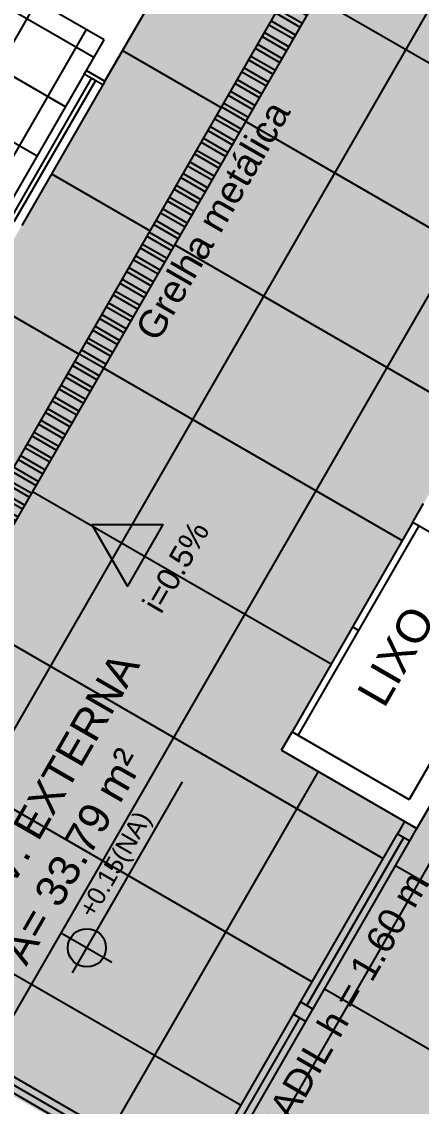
# Model space of a CAD drawing. Header units: millimetres. Extents: x 302 to 436, y 121 to 202.
# Drawn here: x 388.94 to 391.75, y 160.15 to 167.77 of the extents above; entities that cross this region are included whole.
import ezdxf

# ---------------------------------------------------------------- set-up
doc = ezdxf.new("R2010")
doc.units = ezdxf.units.MM
doc.linetypes.add('HIDDEN', pattern=[9.525, 6.35, -3.175])
for name, color, linetype in [('A-PAREDE', 5, 'Continuous'), ('A-PISOS-NIVEL', 1, 'Continuous'), ('AR-ALV', 5, 'Continuous'), ('AR-PIS', 1, 'Continuous'), ('AR-VEGETAÇÃO_árvores', 96, 'HIDDEN'), ('ARQ-ESQ-VISTA1', 2, 'Continuous'), ('ARQ-PIS-VISTA', 8, 'Continuous'), ('ARQ-SMB-1_100', 1, 'Continuous'), ('ARQ-TXT-1_050', 2, 'Continuous'), ('ARQ-TXT-1_075', 2, 'Continuous'), ('ARQ-TXT-1_100', 2, 'Continuous'), ('PORTAL_VTA_PROX', 1, 'Continuous')]:
    doc.layers.add(name, color=color, linetype=linetype)
doc.styles.add('ESC-50-A20', font='arial.ttf', dxfattribs={"height": 0.1})
doc.styles.add('FNDE Texto Cota 0050', font='verdana.ttf', dxfattribs={"height": 0.08})

# ---------------------------------------------------------------- blocks, each defined once
blk = doc.blocks.new('FNDE-Nível Planta-1_100')
at = {"linetype": 'Continuous', "ltscale": 0.5}
h = blk.add_hatch(color=1, dxfattribs=at)
h.paths.add_polyline_path([(135.6568, 7.8132), (135.6568, 7.9812, 0.414214), (135.4888, 7.8132)])
h.paths.add_polyline_path([(135.6568, 7.8132), (135.6568, 7.6452, 0.414214), (135.8248, 7.8132)])
at = {"color": 1}
for p, q in [((135.6568, 8.0652), (135.6568, 7.5612)), ((135.4048, 7.8132), (135.8248, 7.8132)), ((135.8248, 7.8132), (137.338, 7.8132))]:
    blk.add_line(p, q, dxfattribs=at)
blk.add_circle((135.6568, 7.8132), 0.168, dxfattribs=at)

msp = doc.modelspace()

# ---------------------------------------------------------------- hatches: boundary and pattern name
at = {"layer": 'AR-VEGETAÇÃO_árvores'}
h = msp.add_hatch(dxfattribs=at)
h.set_pattern_fill('GRASS', color=256, scale=0.01, angle=165)
h.set_pattern_definition([(255, (5.30388, 111.83571), (0.127, -0.21997045), [0.047625, -0.31158524]), (210, (5.30388, 111.83571), (0.127, -0.21997045), [0.047625, -0.206375]), (300, (5.30388, 111.83571), (0.21997045, 0.127), [0.047625, -0.206375])])
h.paths.add_polyline_path([(387.0632, 161.2969), (385.9259, 159.3271), (389.069, 157.514), (390.2055, 159.4843)])
h.paths.add_polyline_path([(387.0632, 161.2969), (386.9818, 161.3438), (385.8446, 159.374), (385.9259, 159.3271)])
at = {"layer": 'ARQ-PIS-VISTA'}
h = msp.add_hatch(dxfattribs=at)
h.set_pattern_fill('DOTS', color=251, scale=0.08, angle=165)
h.set_pattern_definition([(165, (5.46106, 111.60996), (-0.09420631, -0.10623757), [0, -0.127])])
h.paths.add_polyline_path([(385.845, 159.3738), (385.152, 159.7735), (393.0215, 173.4165), (387.5643, 176.5643), (387.8641, 177.0841), (393.8411, 173.6365), (391.068, 168.8289), (395.7147, 166.1486), (389.9686, 156.0716), (385.7415, 158.5099), (385.4452, 158.6808), (385.8596, 159.2978), (389.069, 157.514), (393.6409, 165.44), (392.688, 165.9896), (390.7643, 162.6547), (391.7172, 162.105), (390.2055, 159.4843), (387.1736, 161.1789), (387.1386, 161.1183), (387.139, 161.118)])
h = msp.add_hatch(dxfattribs=at)
h.set_pattern_fill('ANSI32', color=251, scale=0.01, angle=105)
h.paths.add_polyline_path([(387.2047, 161.3307), (387.0314, 161.4307), (391.2412, 168.729), (391.4145, 168.629)])

# ---------------------------------------------------------------- linework, layer by layer
at = {"color": 2}
for p, q in [((391.6887, 164.2572), (390.8393, 162.7846)), ((390.8826, 162.7596), (391.732, 164.2322)), ((391.3073, 163.4959), (391.264, 163.5209))]:
    msp.add_line(p, q, dxfattribs=at)
at = {"color": 3}
for points in [[(391.6672, 162.0184), (391.7172, 162.105), (391.6306, 162.155), (391.5806, 162.0684)], [(390.9364, 160.7514), (390.9863, 160.838), (390.8997, 160.888), (390.8498, 160.8013)]]:
    msp.add_lwpolyline(points, close=True, dxfattribs=at)
at = {"layer": 'A-PAREDE'}
for p, q in [((389.5189, 167.6444), (385.6642, 169.8679)), ((389.5189, 167.6444), (385.6642, 169.8679)), ((389.5241, 167.3532), (390.5982, 169.2153)), ((389.3942, 167.4282), (389.5189, 167.6444)), ((389.3942, 167.4282), (389.5189, 167.6444)), ((389.3942, 167.4282), (389.5241, 167.3532)), ((392.5116, 163.7825), (391.6622, 162.3099))]:
    msp.add_line(p, q, dxfattribs=at)
at = {"layer": 'A-PISOS-NIVEL', "color": 1}
for p, q in [((389.447, 167.5197), (388.061, 168.3192)), ((388.7759, 167.445), (389.0477, 167.9163)), ((388.7197, 166.547), (389.3942, 167.7164)), ((389.2471, 167.1732), (388.7759, 167.445)), ((389.0473, 166.8267), (388.576, 167.0985))]:
    msp.add_line(p, q, dxfattribs=at)
at = {"layer": 'AR-ALV'}
for p, q in [((391.7172, 162.105), (393.6409, 165.44)), ((391.6887, 164.2572), (391.7637, 164.3871)), ((391.6887, 164.2572), (392.5116, 163.7825)), ((390.7643, 162.6547), (390.8393, 162.7846)), ((390.8393, 162.7846), (391.6622, 162.3099)), ((390.7643, 162.6547), (391.7172, 162.105))]:
    msp.add_line(p, q, dxfattribs=at)
at = {"layer": 'AR-PIS', "color": 251, "ltscale": 10}
for p, q in [((390.943, 160.863), (391.6239, 162.0434)), ((390.2122, 159.5959), (390.8931, 160.7764)), ((388.6618, 160.4325), (390.1439, 159.5776))]:
    msp.add_line(p, q, dxfattribs=at)
at = {"layer": 'ARQ-ESQ-VISTA1', "color": 1}
for p, q in [((389.3792, 167.4022), (388.8094, 166.4144)), ((389.5091, 167.3272), (388.9394, 166.3395))]:
    msp.add_line(p, q, dxfattribs=at)
at = {"layer": 'ARQ-ESQ-VISTA1', "color": 2}
for p, q in [((388.8614, 166.3844), (389.4312, 167.3722)), ((388.8874, 166.3694), (389.4572, 167.3572))]:
    msp.add_line(p, q, dxfattribs=at)
msp.add_lwpolyline([(389.5241, 167.3532), (389.5091, 167.3272), (389.3792, 167.4022), (389.3942, 167.4282)], close=True, dxfattribs=at)
at = {"layer": 'ARQ-PIS-VISTA', "color": 251}
for p, q in [((387.8301, 160.97), (392.0399, 168.2683)), ((391.0148, 167.9361), (395.3649, 165.4268)), ((388.6963, 160.4703), (392.9061, 167.7687)), ((389.6489, 167.5695), (390.3419, 167.1698)), ((390.5151, 167.0698), (392.6131, 165.8597)), ((389.1492, 166.7033), (389.8422, 166.3035)), ((390.0154, 166.2036), (392.1134, 164.9935)), ((388.6496, 165.837), (389.3425, 165.4373)), ((389.5158, 165.3374), (391.6138, 164.1272)), ((389.0161, 164.4712), (391.1141, 163.261)), ((388.5165, 163.6049), (391.4807, 161.8951)), ((388.0168, 162.7387), (390.981, 161.0289)), ((389.5625, 159.9707), (391.0242, 162.5048)), ((387.5172, 161.8725), (390.4814, 160.1627)), ((391.5673, 161.8452), (392.8666, 161.0957)), ((391.0676, 160.9789), (392.367, 160.2295))]:
    msp.add_line(p, q, dxfattribs=at)
at = {"layer": 'ARQ-PIS-VISTA'}
msp.add_line((388.8425, 156.7211), (394.6385, 166.7693), dxfattribs=at)
at = {"layer": 'ARQ-SMB-1_100', "color": 5}
msp.add_lwpolyline([(389.4324, 164.2413), (389.9324, 164.2415), (389.6826, 163.8084)], close=True, dxfattribs=at)
at = {"layer": 'PORTAL_VTA_PROX'}
for p, q in [((387.0314, 161.4307), (391.2412, 168.729)), ((387.2047, 161.3307), (391.4145, 168.629)), ((390.1689, 159.6209), (391.5806, 162.0684)), ((390.2555, 159.571), (391.6672, 162.0184)), ((387.118, 161.3807), (390.1689, 159.6209)), ((387.0681, 161.2941), (390.2055, 159.4843))]:
    msp.add_line(p, q, dxfattribs=at)

# ---------------------------------------------------------------- block references
at = {"layer": 'ARQ-SMB-1_100', "xscale": 0.8000000000000002, "yscale": 0.8000000000000002, "zscale": 0.8000000000000002, "rotation": 60.02279787887526}
msp.add_blockref('FNDE-Nível Planta-1_100', (340.5865, 64.1373), dxfattribs=at)

# ---------------------------------------------------------------- texts
at = {"layer": 'ARQ-SMB-1_100', "style": 'ESC-50-A20'}
msp.add_attdef('+0.15(NA)', (389.4439, 161.4678), 'NA', height=0.128, rotation=60.0228, dxfattribs=at)
at = {"layer": 'ARQ-TXT-1_050', "insert": (388.0183, 160.6467), "char_height": 0.218453, "attachment_point": 1, "rotation": 60.0228, "style": 'ESC-50-A20'}
msp.add_mtext_dynamic_manual_height_columns('\\pi0.32345;A. SERV. EXTERNA     \\P\\pi0.89834;A= 33.79 m²', width=3.278514, gutter_width=1, heights=[0], dxfattribs=at)
at = {"layer": 'ARQ-TXT-1_075', "char_height": 0.192, "width": 3.143052, "attachment_point": 1, "rotation": 60.0228, "style": 'ESC-50-A20'}
for s, insert in [('\\pi0.64519;Grelha metálica', (389.4066, 165.0508)), ('\\pi0.50934;GRADIL h = 1.60 m  ', (390.2152, 159.3489))]:
    msp.add_mtext(s, dxfattribs=dict(at, insert=insert))
at = {"layer": 'ARQ-TXT-1_075', "insert": (390.5807, 161.8334), "char_height": 0.1536, "attachment_point": 1, "rotation": 60.0228, "style": 'ESC-50-A20'}
msp.add_mtext_dynamic_manual_height_columns('\\pi0.92202;{\\fVerdana|b0|i0|c0|p34;      \\fArial|b0|i0|c0|p34;\\H1.5x; LIXO\\P\\pi1.2808;      }', width=3.098125, gutter_width=1, heights=[0], dxfattribs=at)
at = {"layer": 'ARQ-TXT-1_100', "color": 5, "insert": (389.9206, 163.6041), "char_height": 0.16, "attachment_point": 7, "rotation": 59.87974, "style": 'FNDE Texto Cota 0050'}
msp.add_mtext_dynamic_manual_height_columns('{\\fArial|b0|i0|c0|p34;i=0.5%}', width=1.151819, gutter_width=0.5, heights=[0], dxfattribs=at)

doc.saveas('drawing.dxf')
